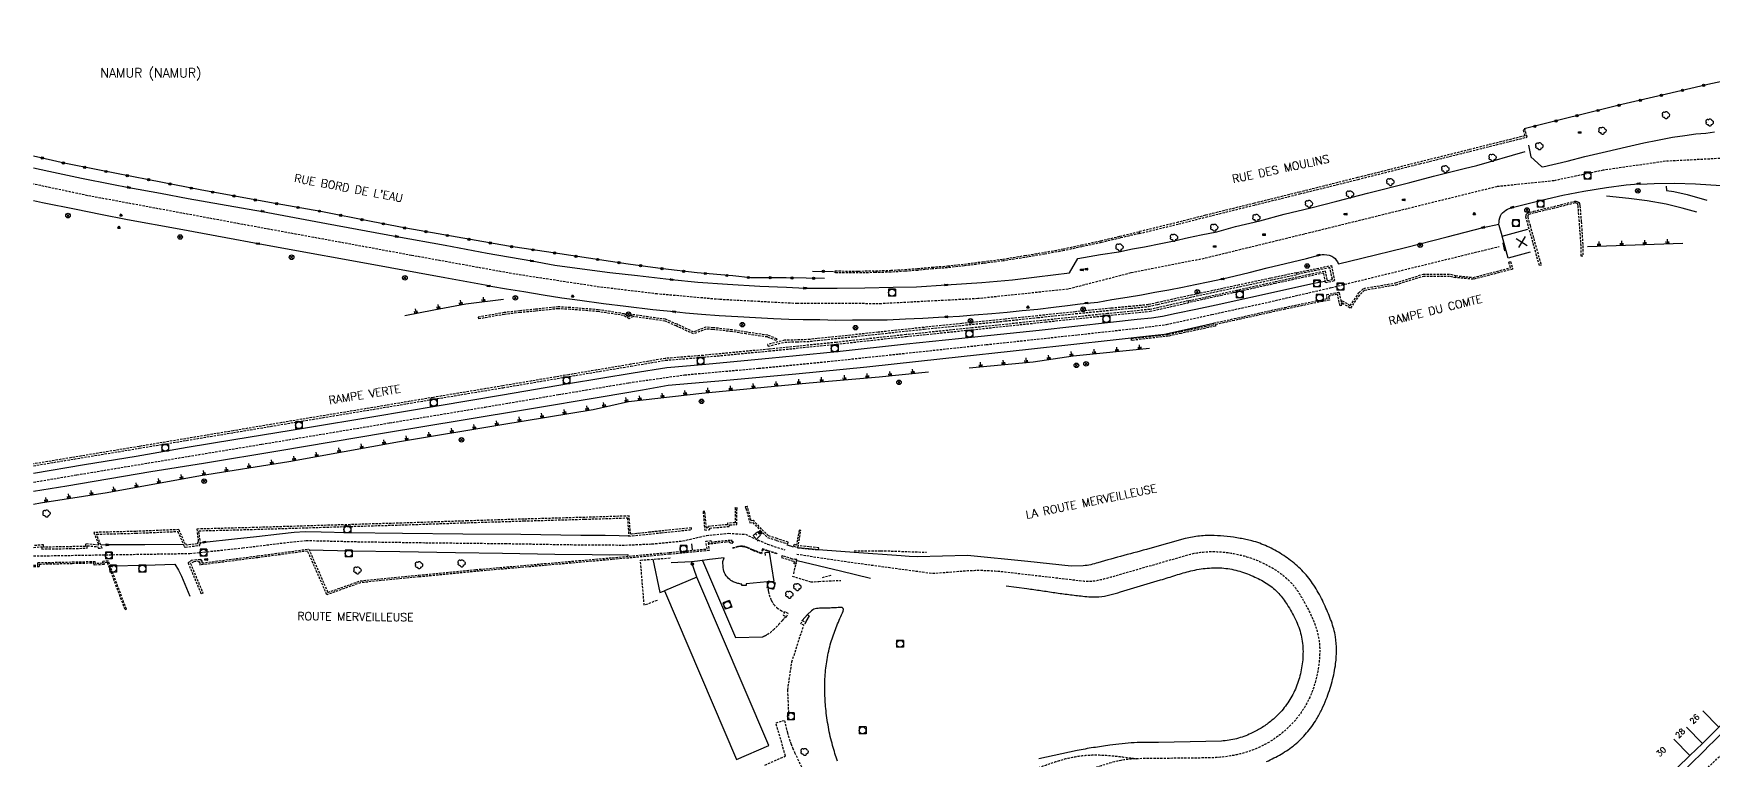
# Model space of a CAD drawing. Header units: millimetres. Extents: x 185000 to 186002, y 127000 to 128000.
# Drawn here: x 185000 to 185367.4, y 127837.2 to 127996.3 of the extents above; entities that cross this region are included whole.
import ezdxf
from ezdxf.enums import TextEntityAlignment as Align

# ---------------------------------------------------------------- set-up
doc = ezdxf.new("R2010")
doc.units = ezdxf.units.MM
doc.linetypes.add('DASHED', pattern=[0.75, 0.5, -0.25])
doc.layers.get('0').update_dxf_attribs({"linetype": 'CONTINUOUS'})
for name, color, linetype in [('W0001', 6, 'DASHED'), ('W0008', 7, 'CONTINUOUS'), ('W0100', 7, 'CONTINUOUS'), ('W0105', 7, 'CONTINUOUS'), ('W0112', 1, 'DASHED'), ('W0211', 2, 'CONTINUOUS'), ('W0300', 7, 'CONTINUOUS'), ('W0322', 7, 'CONTINUOUS'), ('W0400', 7, 'CONTINUOUS'), ('W0420', 7, 'CONTINUOUS'), ('W0469', 7, 'CONTINUOUS'), ('W0851', 7, 'CONTINUOUS'), ('W0980', 7, 'CONTINUOUS'), ('W0984', 7, 'CONTINUOUS'), ('W0989', 7, 'CONTINUOUS'), ('W0991', 7, 'CONTINUOUS'), ('W1102', 7, 'CONTINUOUS')]:
    doc.layers.add(name, color=color, linetype=linetype)
doc.styles.get("Standard").update_dxf_attribs({"font": 'romans.shx', "width": 0.85})

# ---------------------------------------------------------------- blocks, each defined once
blk = doc.blocks.new('t322o')
at = {"color": 0, "linetype": 'Continuous'}
for radius in [0.25, 0.15]:
    blk.add_circle((0, 0), radius, dxfattribs=at)
blk = doc.blocks.new('T300')
for p, q in [((-0.8, 0.51), (-0.86, 0.34)), ((-0.86, 0.34), (-0.86, 0.17)), ((-0.86, 0.17), (-0.74, 0.06)), ((-0.69, 0.63), (-0.8, 0.51)), ((-0.8, -0.06), (-0.74, 0.06)), ((-0.74, 0.06), (-0.69, 0.11)), ((-0.57, 0.69), (-0.69, 0.63)), ((-0.46, 0.69), (-0.57, 0.69)), ((-0.29, 0.63), (-0.46, 0.69)), ((-0.29, 0.63), (-0.17, 0.74)), ((-0.23, 0.57), (-0.29, 0.63)), ((-0.17, 0.74), (-0.06, 0.8)), ((-0.06, 0.8), (0.06, 0.8)), ((0.06, 0.8), (0.23, 0.74)), ((0.23, 0.74), (0.34, 0.63)), ((0.34, 0.63), (0.4, 0.51)), ((0.46, 0.46), (0.34, 0.46)), ((0.4, 0.51), (0.4, 0.46)), ((0.57, 0.4), (0.46, 0.46)), ((0.57, 0.4), (0.69, 0.29)), ((0.69, 0.29), (0.74, 0.17)), ((0.74, 0.06), (0.69, -0.17)), ((0.74, 0.17), (0.74, 0.06)), ((-0.8, -0.17), (-0.8, -0.06)), ((-0.8, -0.23), (-0.8, -0.17)), ((-0.74, -0.34), (-0.8, -0.23)), ((-0.69, -0.4), (-0.74, -0.34)), ((-0.51, -0.46), (-0.69, -0.4)), ((-0.4, -0.46), (-0.51, -0.46)), ((-0.4, -0.46), (-0.34, -0.46)), ((-0.34, -0.46), (-0.34, -0.4)), ((-0.34, -0.51), (-0.34, -0.46)), ((-0.29, -0.63), (-0.34, -0.51)), ((-0.17, -0.74), (-0.29, -0.63)), ((-0.06, -0.8), (-0.17, -0.74)), ((0.06, -0.8), (-0.06, -0.8)), ((0.17, -0.74), (0.06, -0.8)), ((0.23, -0.69), (0.17, -0.74)), ((0.29, -0.46), (0.23, -0.46)), ((0.29, -0.63), (0.23, -0.69)), ((0.46, -0.4), (0.29, -0.46)), ((0.34, -0.51), (0.29, -0.63)), ((0.34, -0.51), (0.34, -0.46)), ((0.57, -0.34), (0.46, -0.4)), ((0.63, -0.29), (0.57, -0.34)), ((0.69, -0.17), (0.63, -0.29))]:
    blk.add_line(p, q)
blk = doc.blocks.new('T420')
for p, q in [((0.75, 0.75), (-0.75, 0.75)), ((-0.75, 0.75), (-0.75, -0.75)), ((0.75, 0.75), (0.75, -0.75)), ((0.75, -0.75), (-0.75, -0.75))]:
    blk.add_line(p, q)
blk.add_ellipse((0, 0), major_axis=(-0.53, 0.53), ratio=1, start_param=3.926991, end_param=10.210176)
blk = doc.blocks.new('T400')
for p, q in [((-0.15, 0.3), (0.15, 0.3)), ((-0.15, -0.25), (-0.15, 0.3)), ((-0.15, 0.15), (0.15, 0.15)), ((-0.15, 0), (0.15, 0)), ((0.15, 0.3), (0.15, -0.25)), ((-0.15, -0.15), (0.15, -0.15)), ((-0.15, -0.25), (-0.15, -0.3)), ((-0.15, -0.3), (0.15, -0.3)), ((0.15, -0.3), (0.15, -0.25))]:
    blk.add_line(p, q)
blk = doc.blocks.new('T851')
for p, q in [((-0.25, -0.15), (0, 0.32)), ((0, 0.32), (0.25, -0.15)), ((-0.25, -0.15), (0.25, -0.15))]:
    blk.add_line(p, q)
for major_axis in [(-0.106, 0.106), (-0.0354, 0.0354), (-0.0236, 0.0236)]:
    blk.add_ellipse((0, 0), major_axis=major_axis, ratio=1, start_param=3.926991, end_param=10.210176)
blk = doc.blocks.new('t991o')
at = {"color": 0, "linetype": 'Continuous'}
for p, q in [((-1, 1), (1, -1)), ((-1, -1), (1, 1))]:
    blk.add_line(p, q, dxfattribs=at)
blk = doc.blocks.new('t211o')
at = {"color": 0, "linetype": 'Continuous'}
for p, q in [((-0.29, 0.5), (-0.29, 0)), ((0, 1), (0, 0)), ((0.29, 0.5), (0.29, 0))]:
    blk.add_line(p, q, dxfattribs=at)
blk = doc.blocks.new('T469')
at = {"color": 0, "linetype": 'Continuous', "flags": 128}
for points in [[(-0.35, 0.35), (0.35, -0.35)], [(-0.35, -0.35), (0.35, 0.35)]]:
    blk.add_lwpolyline(points, dxfattribs=at)
at = {"color": 0, "linetype": 'Continuous'}
blk.add_circle((0, 0), 0.5, dxfattribs=at)

msp = doc.modelspace()

# ---------------------------------------------------------------- linework, layer by layer
at = {"layer": 'W0001'}
for points in [[(185412.37, 127958.19), (185408.83, 127959.53), (185402.86, 127961.37), (185385.1, 127967.98), (185369.63, 127968.98), (185356.98, 127968.33), (185343.33, 127966.37), (185332.57, 127964.07), (185320.08, 127962.77), (185277.92, 127952.38), (185256.02, 127947.04), (185240.01, 127943.89), (185226.28, 127940.35), (185206.54, 127938.27), (185185.49, 127937.17), (185167.06, 127937.18), (185150.09, 127938.08), (185136.42, 127939.3), (185123.77, 127940.81), (185105.29, 127943.63), (185082.66, 127947.73), (185044.95, 127954.66), (185011.84, 127960.8), (185000, 127963.34)], [(185000, 127898.11), (185009.47, 127899.71), (185027.17, 127902.66), (185049.91, 127906.42), (185077.84, 127911.08), (185098.77, 127914.55), (185114.83, 127917.28), (185130.22, 127919.87), (185142.36, 127921.59), (185158.64, 127923.04), (185173.71, 127924.51), (185189.27, 127926.17), (185208.37, 127928.21), (185228.39, 127930.37), (185242.39, 127931.91), (185247.83, 127932.63), (185257.65, 127934.78), (185270.21, 127937.53), (185283.89, 127940.7), (185320.55, 127949.67)], [(185000, 127881.96), (185015.03, 127882.21), (185034.2, 127882.51), (185045.73, 127883.72), (185053.14, 127884.65), (185059.62, 127885.36), (185070.85, 127885.09), (185085.7, 127884.87), (185103.15, 127884.68), (185117.53, 127884.44), (185129.44, 127884.35), (185135.25, 127884.6), (185142.01, 127885.26), (185147.18, 127886.45), (185152.03, 127886.92), (185155.69, 127886.71), (185160.56, 127884.52), (185164.35, 127883.31)]]:
    msp.add_lwpolyline(points, dxfattribs=at)
msp.add_lwpolyline([(185149.1, 127586.14, -0.01401), (185188.88, 127636.06, 0.016219), (185207.66, 127659.5, -0.003598), (185214.84, 127668.93, -0.000146), (185244.54, 127705.46, 0.000133), (185271.89, 127739.01, -0.020808), (185290.25, 127760.92, -0.00094), (185309.37, 127779.86, -0.001248), (185356.09, 127825.68, 0.003714), (185389.67, 127858.94, 0.028409), (185407.02, 127878.2, 0.077858), (185442.68, 127946.65)], format="xyb", dxfattribs=at)
at = {"layer": 'W0001', "flags": 128}
for points in [[(185196.63, 127878.17), (185204.04, 127878.73, -0.0292), (185208.58, 127878.79, -0.0187), (185213.1, 127878.42), (185229.56, 127876.5, 0.0803), (185233.22, 127876.74, 0.019), (185236.82, 127877.7), (185245.34, 127880.15), (185252.53, 127882.22, -0.0597), (185256.93, 127882.9, -0.0457), (185261.41, 127882.66, -0.0428), (185265.88, 127881.63, -0.0453), (185270.1, 127879.83, -0.0401), (185273.02, 127877.96, -0.0535), (185275.51, 127875.6, -0.0371), (185277.04, 127873.46, -0.0171), (185278.35, 127871.14, -0.0226), (185279.93, 127867.86, -0.0489), (185281.01, 127864.43, -0.0488), (185281.33, 127861.21, -0.0353), (185281.09, 127857.94, -0.0487), (185279.94, 127853.06, -0.0568), (185277.8, 127848.54, -0.0384), (185275.86, 127845.91, -0.0365), (185273.53, 127843.58, -0.0358), (185270.88, 127841.61, -0.0364), (185267.99, 127840.04, -0.0584), (185262.49, 127838.33, -0.0448), (185256.76, 127837.77), (185241.14, 127837.6, 0.068), (185235.34, 127836.61, 0.0015), (185229.62, 127834.81, 0.0002), (185224.98, 127833.52, 0.0514), (185220.56, 127831.78), (185208.59, 127825.34), (185197.04, 127819.65), (185176.96, 127810.44, 0.0324), (185173.87, 127808.81, 0.0573), (185171.14, 127806.66, 0.0345), (185169.75, 127805.03, 0.0156), (185168.52, 127803.25, 0.0129), (185167.44, 127801.54, 0.027), (185166.52, 127799.76, 0.026), (185165.67, 127797.49, -0.004), (185164.91, 127795.18), (185160.6, 127782.72, -0.0049), (185159.34, 127779.15, -0.0145), (185157.94, 127775.63, -0.0242), (185156.21, 127772.11, -0.0336), (185154.09, 127768.82, -0.075503), (185147.11, 127762)], [(185219.73, 127835.63, -0.0125), (185224.16, 127837.14, -0.0389), (185228.65, 127838.18, -0.0309), (185231.73, 127838.42, -0.0217), (185234.84, 127838.33, -0.0127), (185237.99, 127838.02, -0.0042), (185241.14, 127837.6), (185241.14, 127837.6)]]:
    msp.add_lwpolyline(points, format="xyb", dxfattribs=at)
msp.add_lwpolyline([(185166.92, 127882.37), (185177.97, 127880.7), (185187.31, 127879.43), (185196.63, 127878.17), (185196.63, 127878.17)], dxfattribs=at)
at = {"layer": 'W0008'}
for points in [[(185326.96, 127971.82), (185327.47, 127969.28), (185329.86, 127967.18), (185330.1, 127967.12), (185335.46, 127968.39), (185339.32, 127969.34), (185344.06, 127970.49), (185348.44, 127971.49), (185352.21, 127972.37), (185355.19, 127972.96), (185358.51, 127973.6), (185361.18, 127974), (185363.63, 127974.35), (185365.75, 127974.51), (185367.69, 127974.75)], [(185000, 127966.89), (185003.34, 127966.15), (185010.46, 127964.62), (185017.09, 127963.31), (185020.82, 127962.6), (185027.79, 127961.34), (185033.83, 127960.22), (185040.87, 127958.95), (185050.07, 127957.36), (185064.04, 127954.72), (185079.43, 127951.86), (185090.01, 127949.97), (185099.18, 127948.25), (185108.99, 127946.51), (185113.98, 127945.63), (185119.98, 127944.8), (185126.01, 127943.96), (185132.11, 127943.3), (185139.54, 127942.43), (185145.3, 127941.9), (185151.79, 127941.44), (185158.84, 127940.97), (185164.66, 127940.76), (185168.73, 127940.58), (185175.79, 127940.56), (185181.85, 127940.61), (185188.03, 127940.75), (185193.11, 127940.84), (185199.59, 127941.26), (185207.44, 127941.83), (185214.1, 127942.38), (185219.47, 127943.02), (185226.57, 127943.93), (185228.41, 127947.09), (185233.39, 127947.94), (185237.38, 127948.53), (185240.35, 127949.14), (185243.03, 127949.62), (185246.54, 127950.32), (185249.48, 127950.91), (185252.64, 127951.62), (185255.39, 127952.22), (185258.8, 127952.91), (185262.93, 127954.03), (185268.23, 127955.29), (185273.54, 127956.72), (185279.38, 127958.14), (185285.05, 127959.59), (185291.77, 127961.32), (185301.04, 127963.68), (185306.25, 127965.05), (185312.95, 127966.74), (185315.68, 127967.41), (185326.3, 127970.47)], [(185321.2, 127952.04), (185320.59, 127954.26), (185320.53, 127954.57), (185320.57, 127954.97), (185320.59, 127955.46), (185320.7, 127955.96), (185320.84, 127956.37), (185321.1, 127956.82), (185321.33, 127957.08), (185321.65, 127957.37), (185322.02, 127957.66), (185322.39, 127957.84), (185322.73, 127958), (185323.43, 127958.24), (185329.86, 127959.79), (185334.52, 127960.9), (185339.07, 127961.8), (185344.03, 127962.61), (185348.37, 127963.15), (185351.11, 127963.43), (185351.42, 127963.33), (185354.46, 127963.48), (185358.92, 127963.52), (185363.5, 127963.4), (185369.15, 127963.01)], [(185357.1, 127962.85), (185357.2, 127961.94), (185358.78, 127961.69), (185361.69, 127961.03), (185366.02, 127959.79)], [(185100.02, 127940.99), (185099.56, 127941.06), (185089.99, 127942.84), (185072, 127946.11), (185055.93, 127949.04), (185049.09, 127950.29), (185042.03, 127951.61), (185031.87, 127953.47), (185020.57, 127955.55), (185014.63, 127956.66), (185009.33, 127957.76), (185001.96, 127959.26), (185000, 127959.68)], [(185363.81, 127957.16), (185360.58, 127958.1), (185357.14, 127958.94), (185352.92, 127959.7), (185348.93, 127960.15), (185344.06, 127960.67)], [(185100.02, 127940.99), (185103.42, 127940.4), (185107.21, 127939.8), (185111.43, 127939.11), (185115.53, 127938.45), (185119.51, 127937.91), (185124.63, 127937.24), (185129.55, 127936.61), (185135.42, 127935.9), (185140.12, 127935.43), (185142.61, 127935.18), (185146.09, 127934.88), (185149.96, 127934.6), (185154.07, 127934.33), (185157.89, 127934.12), (185161.86, 127933.91), (185165.18, 127933.77), (185168.37, 127933.68), (185171.99, 127933.68), (185175.49, 127933.54), (185179.15, 127933.6), (185182.78, 127933.63), (185186.74, 127933.66), (185190.7, 127933.88), (185194.48, 127934), (185197.97, 127934.22), (185199.67, 127934.27), (185202.51, 127934.45), (185205.77, 127934.72), (185209.59, 127935.01), (185212.94, 127935.3), (185216.25, 127935.68), (185219.66, 127935.98), (185223.12, 127936.41), (185226.14, 127936.79), (185228.95, 127937.13), (185230.35, 127937.3), (185232.8, 127937.52), (185235.88, 127938.12), (185239.18, 127938.62), (185242.36, 127939.14), (185245.29, 127939.69), (185248.33, 127940.21), (185251.28, 127940.76), (185254.11, 127941.33), (185256.96, 127941.92), (185260.08, 127942.57), (185262.85, 127943.27), (185265.9, 127944), (185269.8, 127944.99), (185273.85, 127945.98), (185278.42, 127947.08), (185281.12, 127947.77), (185281.84, 127947.94), (185282.27, 127947.93), (185282.86, 127947.89), (185283.37, 127947.79), (185283.95, 127947.58), (185284.41, 127947.3), (185284.71, 127947.02), (185284.96, 127946.71), (185285.2, 127946.32), (185285.28, 127946.12), (185285.43, 127945.88), (185290.51, 127947.11), (185300.09, 127949.44), (185309.23, 127951.79), (185317.1, 127953.85), (185320.53, 127954.59)], [(185000, 127900.11), (185011.1, 127901.98), (185022.4, 127903.83), (185033.59, 127905.75), (185043.83, 127907.43), (185059.47, 127910.03), (185074.4, 127912.48), (185088.31, 127914.79), (185102.55, 127917.2), (185117.02, 127919.7), (185131.18, 127922.05), (185138.5, 127923.23), (185146.26, 127923.88), (185160.8, 127925.21), (185175.78, 127926.7), (185190.96, 127928.39), (185205.18, 127929.86), (185219.94, 127931.37), (185235.57, 127933.11), (185241.4, 127933.78), (185244.5, 127934.09), (185246.9, 127934.45), (185249.96, 127935.08), (185254.2, 127935.97), (185258.7, 127936.95), (185273.22, 127940.15), (185280.05, 127941.65), (185282.47, 127942.12)], [(185000, 127896.11), (185007.25, 127897.34), (185025.61, 127900.42), (185037.19, 127902.28), (185053.83, 127905.06), (185076.74, 127908.94), (185093.97, 127911.74), (185108.47, 127914.17), (185124.15, 127916.82), (185133.19, 127918.35), (185138.79, 127919.32), (185151.6, 127920.41), (185166.73, 127921.83), (185182.27, 127923.37), (185198.85, 127925.2), (185217.65, 127927.24), (185236.14, 127929.27), (185244.58, 127930.18), (185247.35, 127930.51), (185251.68, 127931.42), (185258.12, 127932.89)], [(185032.7, 127884.5), (185024.3, 127884.37), (185016.11, 127884.43), (185014.76, 127884.35)], [(185036.51, 127884.84), (185037.33, 127884.98), (185043.95, 127885.68), (185048.76, 127886.19), (185053.77, 127886.84), (185057, 127887.14), (185059.42, 127887.31), (185062.87, 127887.23), (185068.65, 127887.12), (185080.71, 127886.96), (185093.92, 127886.8), (185106.55, 127886.75), (185119.68, 127886.51), (185125.06, 127886.53), (185128.11, 127886.47), (185130.11, 127886.38)], [(185060.28, 127883.29), (185069.51, 127883.12), (185080.08, 127882.92), (185092.29, 127882.73), (185102.56, 127882.61), (185113.98, 127882.35), (185122.15, 127882.31), (185125.89, 127882.21), (185129.95, 127882.28), (185129.96, 127882.01)], [(185135.45, 127881.25), (185136.95, 127873.95), (185137.98, 127874.34), (185137.98, 127874.34)], [(185146.29, 127880.97), (185153.54, 127864.1), (185159.45, 127864.27), (185159.45, 127864.27)], [(185183.08, 127877.01), (185176.48, 127878.67), (185167.01, 127880.89), (185166.95, 127881.16), (185166.67, 127881.18), (185166.67, 127881.18)], [(185016.75, 127879.81), (185024.41, 127879.97), (185030.92, 127880.14), (185031.69, 127878.83), (185032.33, 127877.51), (185034.15, 127873.17)], [(185169.27, 127869.16), (185169.68, 127868.89), (185168.91, 127867.62), (185168.9, 127867.53), (185168.9, 127867.53)]]:
    msp.add_lwpolyline(points, dxfattribs=at)
for points in [[(185145.78, 127588.53, -0.000537), (185186.4, 127638.13, 0.016237), (185205.08, 127661.44, -0.00361), (185212.31, 127670.94, -0.000147), (185242.03, 127707.5, 0.000133), (185269.35, 127741.01, -0.020833), (185287.91, 127763.15, -0.000943), (185307.1, 127782.16, -0.001248), (185353.83, 127827.99, 0.003715), (185387.39, 127861.23, 0.028258), (185404.41, 127880.11, 0.031147), (185418.64, 127904.8, 0.031727), (185424.24, 127921.66, 0.225309), (185420.02, 127946.16, 0.102261), (185411.21, 127953.9, 0.095289)], [(185269.7, 127836.98, 0.0247), (185272.89, 127838.62, 0.0388), (185275.84, 127840.65, 0.0446), (185278.46, 127843.23, 0.0415), (185280.62, 127846.22, 0.0241), (185281.77, 127848.38, 0.0176), (185282.74, 127850.63, 0.0272), (185284.02, 127854.46, 0.0351), (185284.81, 127858.41, 0.0318), (185285, 127861.34, 0.04), (185284.77, 127864.26, 0.0439), (185283.87, 127867.67, 0.0237), (185282.51, 127870.97, 0.0232), (185280.78, 127874.35, 0.0405), (185278.66, 127877.45, 0.0437), (185276.06, 127880.09, 0.0353), (185273.05, 127882.31, 0.0345), (185269.86, 127884.05, 0.0424), (185266.47, 127885.28, 0.014), (185265.19, 127885.58, 0.0082), (185263.9, 127885.82, 0.0149), (185261.08, 127886.23, 0.0215), (185258.23, 127886.43, 0.0318), (185255.05, 127886.32, 0.0418), (185251.93, 127885.75), (185244.15, 127883.6, -0.0015), (185238.49, 127882.07, 0.0058), (185232.82, 127880.49, -0.0147), (185231.23, 127880.05, -0.0505), (185229.61, 127879.83), (185226.94, 127879.76), (185217.49, 127880.75), (185204.28, 127882.08), (185193.33, 127881.81), (185191.55, 127881.86), (185189.74, 127881.98), (185179.46, 127882.73), (185172.65, 127883.22), (185171.67, 127883.3), (185167.22, 127883.76), (185167.22, 127883.76)], [(185212.71, 127875.45), (185217.29, 127874.84, -0.0036), (185220.34, 127874.4, 0.0003), (185223.38, 127873.95, 0.0041), (185226.43, 127873.52, 0.008), (185229.5, 127873.17, 0.0135), (185231.27, 127873.03, 0.0295), (185233.04, 127873.05, 0.0389), (185235.42, 127873.44, 0.0153), (185237.75, 127874.08), (185246.53, 127876.71, 0.0037), (185249.82, 127877.75, -0.0183), (185253.14, 127878.69, -0.0353), (185256.73, 127879.29, -0.0467), (185260.35, 127879.3, -0.0471), (185263.82, 127878.62, -0.0381), (185267.15, 127877.36, -0.0389), (185269.95, 127875.8, -0.0585), (185272.36, 127873.76, -0.0273), (185273.33, 127872.58, -0.0156), (185274.19, 127871.31, -0.0329), (185276.02, 127868.07, -0.0527), (185277.26, 127864.61, -0.0551), (185277.67, 127861.06, -0.0451), (185277.37, 127857.47, -0.0425), (185276.49, 127854.07, -0.0473), (185275.03, 127850.9, -0.0468), (185273.02, 127848.11, -0.0441), (185270.54, 127845.73, -0.0315), (185268.5, 127844.29, -0.0307), (185266.29, 127843.11, -0.0438), (185263.13, 127841.98, -0.0531), (185259.82, 127841.47), (185256.39, 127841.33), (185246.04, 127841.15, -0.0045), (185243.4, 127841.14, 0.0118), (185240.76, 127841.09, 0.0156), (185238.08, 127840.87, 0.0061), (185235.4, 127840.54, 0.0058), (185231.81, 127840.02, 0.0138), (185228.25, 127839.37), (185219.88, 127837.56), (185219.88, 127837.56)], [(185176.75, 127870.72, -0.0015), (185175.98, 127870.66, -0.0047), (185175.22, 127870.61, -0.0079), (185173.91, 127870.57, -0.0013), (185172.57, 127870.55, 0.0401), (185171.28, 127870.46, 0.1395), (185170.18, 127869.97), (185169.27, 127869.16), (185168.12, 127867.84), (185168.12, 127867.84)], [(185175.85, 127837.06, -0.0171), (185174.78, 127840.47, -0.0224), (185173.86, 127844.48, -0.0204), (185173.29, 127848.56, -0.0195), (185173.07, 127852.28, -0.0233), (185173.16, 127856.01, -0.0267), (185173.64, 127859.77, -0.0298), (185174.53, 127863.45, -0.0217), (185175.71, 127866.71, -0.0072), (185177.08, 127869.91, 0.0322), (185177.14, 127870.17, 0.1292), (185177.11, 127870.41, 0.1216), (185176.97, 127870.58, 0.0308), (185176.75, 127870.72), (185176.75, 127870.72)]]:
    msp.add_lwpolyline(points, format="xyb", dxfattribs=at)
at = {"layer": 'W0100'}
for p, q in [((185327.37, 127948.41), (185322.54, 127947.14)), ((185159.26, 127887.06), (185158.91, 127887.45)), ((185159.06, 127886.86), (185159.26, 127887.06))]:
    msp.add_line(p, q, dxfattribs=at)
for points in [[(185322.54, 127947.14), (185321.27, 127951.95), (185326.85, 127953.45)], [(185159.06, 127886.86), (185158.71, 127887.25), (185158.91, 127887.45)], [(185160.81, 127840.46), (185145.07, 127877.35), (185137.98, 127874.34), (185153.72, 127837.46), (185160.81, 127840.46), (185160.81, 127840.46)], [(185373.23, 127874.66), (185376.6, 127878.36), (185389.91, 127866.23), (185381.81, 127857.5), (185378.14, 127853.85), (185375.17, 127850.97), (185368.63, 127844.52), (185365.03, 127840.94), (185362.29, 127838.29), (185356.75, 127832.87), (185351.93, 127828.09), (185347.39, 127823.69), (185342.76, 127819.09), (185338.91, 127815.34), (185334.97, 127811.46), (185331.45, 127807.87), (185327.08, 127803.73), (185322.76, 127799.47), (185318.37, 127795.16), (185307, 127784), (185304.25, 127781.29), (185300.74, 127784.84)]]:
    msp.add_lwpolyline(points, dxfattribs=at)
msp.add_lwpolyline([(185160.08, 127882.09), (185160.01, 127882.73), (185160.91, 127882.81), (185161.92, 127876.41), (185160.44, 127876.27), (185155.9, 127875.87), (185155.9, 127875.53), (185154.89, 127875.53), (185154.89, 127875.78, -0.0139), (185154.05, 127875.95, -0.043), (185153.25, 127876.21, -0.036), (185152.77, 127876.46, -0.0335), (185152.32, 127876.78, -0.0896), (185151.31, 127877.96, -0.1184), (185150.85, 127879.41), (185150.78, 127880.75), (185151.07, 127881.56), (185147.82, 127881.18), (185145.19, 127880.8), (185143.9, 127880.71), (185139.44, 127880.48), (185139.44, 127880.48)], format="xyb", dxfattribs=at)
at = {"layer": 'W0105'}
for p, q in [((185321.65, 127950.51), (185321.36, 127950.44)), ((185321.36, 127950.44), (185321.77, 127948.74)), ((185322.09, 127948.82), (185321.77, 127948.74)), ((185159.38, 127887.02), (185158.91, 127887.53)), ((185159.03, 127886.71), (185159.38, 127887.02))]:
    msp.add_line(p, q, dxfattribs=at)
for points in [[(185159.03, 127886.71), (185158.6, 127887.25), (185158.91, 127887.53)], [(185164.76, 127884.4), (185165.55, 127884.17), (185166.14, 127883.98)]]:
    msp.add_lwpolyline(points, dxfattribs=at)
at = {"layer": 'W0112'}
for p, q in [((185326.68, 127973.62), (185326.24, 127975.26)), ((185338.9, 127949.83), (185338.88, 127947.59)), ((185180.4, 127943.9), (185175.3, 127943.93)), ((185323.03, 127945.02), (185322.68, 127946.29)), ((185262.27, 127939.51), (185252.72, 127937.41)), ((185244.22, 127935.51), (185252.72, 127937.41)), ((185286.03, 127937.44), (185286.21, 127937.25)), ((185097.26, 127934.22), (185097.33, 127933.83)), ((185164.27, 127929.16), (185160.56, 127928.24)), ((185162.59, 127929.46), (185162.44, 127929.09)), ((185248.27, 127930.07), (185240.17, 127929.13)), ((185153.93, 127892.22), (185153.89, 127892.47)), ((185137.26, 127887.04), (185143.93, 127887.73)), ((185152.84, 127884.82), (185152.83, 127884.7)), ((185162.53, 127885.37), (185164.95, 127884.6)), ((185166.25, 127884.1), (185167.19, 127883.78)), ((185167.19, 127883.78), (185167.83, 127887.55)), ((185169.64, 127883.98), (185167.26, 127884.18)), ((185162.61, 127882.54), (185162.58, 127882.44)), ((185165.95, 127881.3), (185163.76, 127882.03)), ((185165.86, 127880.91), (185166.44, 127880.82)), ((185166.89, 127881.15), (185165.95, 127881.3)), ((185166.27, 127878.05), (185166.95, 127881.16)), ((185166.35, 127880.23), (185166.44, 127880.82)), ((185166.89, 127881.14), (185166.75, 127880.17)), ((185167.2, 127883.79), (185169.6, 127883.58)), ((185167.22, 127883.76), (185171.67, 127883.3)), ((185169.6, 127883.58), (185171.72, 127883.37)), ((185166.75, 127880.17), (185166.35, 127880.23)), ((185174.39, 127877.7), (185172.2, 127877.09)), ((185020.01, 127870.22), (185020.3, 127870.33)), ((185164.26, 127845.91), (185162.35, 127845.41))]:
    msp.add_line(p, q, dxfattribs=at)
for points in [[(185241.89, 127952.52), (185250.49, 127954.62), (185256.41, 127956.12), (185267.13, 127958.77), (185276.99, 127961.2), (185289.72, 127964.37), (185303.19, 127967.76), (185314.13, 127970.48), (185326.69, 127973.61)], [(185326.19, 127973.9), (185314.03, 127970.87), (185303.1, 127968.15), (185289.62, 127964.76), (185276.89, 127961.59), (185267.04, 127959.15), (185256.31, 127956.51), (185250.39, 127955)], [(185326.24, 127975.26), (185325.86, 127975.16), (185326.19, 127973.9)], [(185329.38, 127945.5), (185326.95, 127954.21), (185326.42, 127956.12), (185326.45, 127956.47), (185326.52, 127956.66), (185326.67, 127956.89), (185326.8, 127957.01), (185326.9, 127957.05), (185327.18, 127957.16), (185328.14, 127957.4), (185332.53, 127958.45), (185337.1, 127959.6), (185337.34, 127959.61), (185337.56, 127959.56), (185337.78, 127959.48), (185338.04, 127959.33), (185338.16, 127959.07), (185338.23, 127958.57), (185338.52, 127955.13), (185338.9, 127949.83)], [(185338.88, 127947.59), (185338.48, 127947.59), (185338.5, 127949.82), (185338.13, 127955.1), (185337.84, 127958.52), (185337.78, 127958.95), (185337.73, 127959.04), (185337.61, 127959.11), (185337.44, 127959.18), (185337.3, 127959.21), (185337.16, 127959.21), (185332.62, 127958.06), (185328.24, 127957.02), (185327.3, 127956.78), (185327.05, 127956.68), (185327.02, 127956.67), (185326.98, 127956.63), (185326.88, 127956.48), (185326.85, 127956.39), (185326.82, 127956.16), (185327.33, 127954.32)], [(185250.39, 127955), (185241.8, 127952.91), (185241.89, 127952.52)], [(185327.33, 127954.32), (185329.76, 127945.61), (185329.38, 127945.5)], [(185175.3, 127943.93), (185175.31, 127944.33), (185180.4, 127944.3), (185184.14, 127944.37), (185187.48, 127944.47), (185190.6, 127944.65), (185193.34, 127944.85), (185196.55, 127945.15), (185199.89, 127945.43), (185203.6, 127945.84), (185207.71, 127946.36), (185212.06, 127946.93), (185216.74, 127947.68), (185221.09, 127948.41), (185225.26, 127949.17), (185229.19, 127950.01), (185233.45, 127950.94), (185237.57, 127951.93)], [(185241.89, 127952.53), (185237.66, 127951.54), (185233.54, 127950.55), (185229.27, 127949.62), (185225.34, 127948.77), (185221.16, 127948.01), (185216.8, 127947.28), (185212.12, 127946.54), (185207.76, 127945.96), (185203.64, 127945.45), (185199.93, 127945.03), (185196.58, 127944.76), (185193.37, 127944.45), (185190.63, 127944.25), (185187.5, 127944.07), (185184.14, 127943.97), (185180.4, 127943.9)], [(185237.57, 127951.93), (185241.8, 127952.92), (185241.89, 127952.53)], [(185276.25, 127943.93), (185270.47, 127942.72), (185263.71, 127941.28), (185257.89, 127940.02), (185252.04, 127938.77), (185245.85, 127937.41), (185243.84, 127936.95), (185239.96, 127936.57), (185235.65, 127936.16), (185227.89, 127935.4), (185219.57, 127934.52), (185212.5, 127933.78), (185203.05, 127932.82), (185194.78, 127931.99), (185184.72, 127930.92), (185178.04, 127930.21), (185171.41, 127929.54), (185169.83, 127929.33), (185166.87, 127929.23), (185164.27, 127929.16)], [(185252.72, 127937.41), (185252.63, 127937.8), (185262.19, 127939.9), (185271.57, 127941.99), (185282.5, 127944.35), (185282.91, 127942.31), (185282.94, 127942.32), (185282.98, 127942.21), (185283.95, 127942.44), (185283.92, 127942.5), (185284.09, 127942.55), (185283.56, 127945.05)], [(185276.25, 127943.95), (185283.87, 127945.53), (185284.56, 127942.28), (185284.44, 127942.24), (185284.48, 127942.15), (185282.74, 127941.74), (185282.69, 127941.85), (185282.6, 127941.83), (185282.19, 127943.87), (185271.66, 127941.6), (185262.27, 127939.51)], [(185270.55, 127942.33), (185276.33, 127943.53), (185276.25, 127943.93)], [(185283.56, 127945.05), (185276.33, 127943.56), (185276.25, 127943.95)], [(185286, 127937.61), (185286.23, 127937.82), (185287.99, 127936.76), (185289.91, 127939.53), (185290.94, 127940.52), (185297.92, 127941.71), (185303.93, 127943.62), (185309.94, 127943.6), (185311.07, 127943.26)], [(185286.21, 127937.25), (185286.28, 127937.32), (185288.11, 127936.21), (185290.22, 127939.26), (185291.14, 127940.14), (185298.02, 127941.32), (185304, 127943.21), (185309.88, 127943.2), (185310.95, 127942.87)], [(185314.94, 127942.5), (185311.02, 127942.9), (185311.06, 127943.3)], [(185311.06, 127943.3), (185314.91, 127942.91), (185323.03, 127945.02)], [(185322.68, 127946.29), (185323.07, 127946.39), (185323.52, 127944.73), (185314.94, 127942.5)], [(185160.56, 127928.24), (185160.66, 127927.85), (185164.32, 127928.76), (185166.88, 127928.83), (185169.86, 127928.93), (185171.45, 127929.14), (185178.08, 127929.81), (185184.76, 127930.52), (185194.83, 127931.6), (185203.09, 127932.43), (185212.54, 127933.38), (185219.61, 127934.12), (185227.93, 127935), (185235.69, 127935.76), (185239.99, 127936.17), (185243.9, 127936.55), (185245.93, 127937.02), (185252.12, 127938.38), (185257.97, 127939.63), (185263.79, 127940.89), (185270.55, 127942.33)], [(185240.17, 127929.13), (185240.13, 127929.53), (185248.21, 127930.47), (185250.93, 127931.07), (185258.13, 127932.59), (185258.12, 127932.94), (185262.6, 127933.89), (185273.63, 127936.34), (185282.97, 127938.28), (185282.81, 127939), (185282.9, 127939.03), (185282.86, 127939.16), (185285.34, 127939.69), (185285.4, 127939.58), (185285.57, 127939.6)], [(185285.77, 127936.72), (185285.26, 127939.15), (185285.18, 127939.14), (185285.13, 127939.24), (185283.36, 127938.85), (185283.38, 127938.75), (185283.28, 127938.72), (185283.44, 127937.97), (185273.71, 127935.95), (185262.68, 127933.5), (185258.53, 127932.62), (185258.54, 127932.27), (185251.02, 127930.68), (185248.27, 127930.07)], [(185285.57, 127939.6), (185286.17, 127936.8), (185285.77, 127936.72)], [(185252.72, 127937.41), (185252.63, 127937.8), (185244.16, 127935.91), (185234.93, 127935), (185221.28, 127933.56), (185205.25, 127931.87), (185190.83, 127930.39), (185175.58, 127928.71), (185160.83, 127927.22), (185146.5, 127925.86), (185138.18, 127925.19), (185130.6, 127923.9), (185117.09, 127921.63), (185102.62, 127919.19), (185087.48, 127916.67), (185074.19, 127914.44), (185058.71, 127911.89), (185043.64, 127909.35), (185023.06, 127905.93), (185000, 127902.11)], [(185000, 127901.71), (185023.12, 127905.54), (185043.7, 127908.96), (185058.77, 127911.49), (185074.26, 127914.05), (185087.55, 127916.27), (185102.69, 127918.79), (185117.16, 127921.24), (185130.67, 127923.51), (185138.23, 127924.79), (185146.54, 127925.46), (185160.87, 127926.82), (185175.62, 127928.31), (185190.87, 127929.99), (185205.29, 127931.47), (185221.32, 127933.17), (185234.97, 127934.6), (185244.22, 127935.51)], [(185162.59, 127929.46), (185160.61, 127930.27), (185155.95, 127930.94), (185152.79, 127931.44), (185148.63, 127931.92), (185147.08, 127932.03), (185144.36, 127930.98), (185140.75, 127932.66), (185138.23, 127933.75), (185131.12, 127934.76), (185130.27, 127934.33), (185129.16, 127934.96), (185123.51, 127935.84), (185117.44, 127936.32), (185114.75, 127936.48), (185109.76, 127935.94), (185106.35, 127935.62), (185102.93, 127935.21), (185097.26, 127934.22)], [(185162.44, 127929.09), (185160.5, 127929.88), (185155.89, 127930.54), (185152.74, 127931.05), (185148.59, 127931.52), (185147.14, 127931.62), (185144.35, 127930.55), (185140.58, 127932.3), (185138.12, 127933.36), (185131.19, 127934.35), (185130.25, 127933.88), (185129.03, 127934.58), (185123.47, 127935.44), (185117.41, 127935.92), (185114.76, 127936.07), (185109.8, 127935.54), (185106.39, 127935.22), (185102.98, 127934.82), (185097.33, 127933.83)], [(185146.45, 127891.67), (185146.8, 127887.63), (185147.91, 127887.74), (185147.89, 127888.04), (185152.22, 127888.45), (185152.2, 127888.76), (185153.84, 127888.87), (185153.83, 127892.21), (185153.93, 127892.22)], [(185147.17, 127888.07), (185146.85, 127891.7), (185146.45, 127891.67)], [(185153.89, 127892.47), (185153.5, 127892.41), (185153.47, 127892.58), (185153.43, 127892.58), (185153.44, 127889.24), (185151.77, 127889.13), (185151.79, 127888.81), (185147.46, 127888.41), (185147.48, 127888.1), (185147.17, 127888.07)], [(185156.08, 127892.78), (185156.08, 127892.78), (185155.68, 127892.71)], [(185155.68, 127892.71), (185155.72, 127892.46), (185155.81, 127892.43), (185156.67, 127889.2), (185157.29, 127889.32), (185158.96, 127887.57), (185160.54, 127886.01), (185162.53, 127885.37)], [(185164.95, 127884.6), (185165.07, 127884.98), (185162.65, 127885.75), (185160.75, 127886.37), (185159.25, 127887.85), (185157.43, 127889.75), (185156.96, 127889.66), (185156.14, 127892.77), (185156.08, 127892.78)], [(185000, 127883.82), (185001.8, 127883.98), (185001.79, 127883.48), (185011.75, 127883.66), (185011.74, 127884.19), (185014.08, 127883.98), (185014.15, 127883.67), (185014.99, 127883.66), (185013.76, 127886.73), (185022.39, 127886.94), (185031.53, 127887.33), (185033.01, 127883.92), (185033.15, 127883.98), (185033.18, 127883.9), (185036.34, 127884.28), (185036.29, 127884.56), (185036.49, 127884.59), (185036.16, 127887.47), (185048.24, 127887.78), (185063.33, 127888.25), (185080.55, 127888.76), (185094.89, 127889.24), (185107.24, 127889.63), (185120.61, 127890.01), (185129.89, 127890.29), (185130.2, 127886.28), (185137.26, 127887.04)], [(185143.93, 127887.73), (185143.88, 127888.12), (185137.22, 127887.43), (185130.57, 127886.72), (185130.26, 127890.71), (185120.6, 127890.41), (185107.23, 127890.03), (185094.88, 127889.64), (185080.54, 127889.16), (185063.32, 127888.65), (185048.23, 127888.18), (185035.71, 127887.86), (185036.05, 127884.93), (185035.82, 127884.89), (185035.87, 127884.63), (185033.44, 127884.34), (185033.38, 127884.51), (185033.22, 127884.45), (185031.79, 127887.74), (185022.37, 127887.34), (185013.17, 127887.11), (185014.28, 127884.36)], [(185143.93, 127887.73), (185143.88, 127888.13), (185130.57, 127886.72), (185130.26, 127890.71), (185120.6, 127890.41), (185107.23, 127890.03), (185094.88, 127889.64), (185080.54, 127889.16), (185063.32, 127888.65), (185048.23, 127888.18), (185035.71, 127887.86), (185036.05, 127884.93), (185035.82, 127884.89), (185035.87, 127884.63), (185033.44, 127884.34), (185033.38, 127884.51), (185033.22, 127884.45), (185031.79, 127887.74), (185022.37, 127887.34), (185013.17, 127887.11), (185014.1, 127884.81)], [(185014.28, 127884.36), (185011.33, 127884.62), (185011.35, 127884.05), (185002.2, 127883.89), (185002.2, 127884.42), (185000, 127884.22)], [(185036.67, 127873.7), (185033.79, 127880.57), (185034.39, 127880.82), (185034.35, 127880.87), (185034.5, 127880.93), (185034.44, 127881.03), (185036.56, 127881.27), (185036.58, 127880.98), (185036.79, 127881), (185036.83, 127880.43), (185048.99, 127881.98), (185060.19, 127883.48), (185064.37, 127873.99), (185071.43, 127876.51), (185084.26, 127877.78), (185096.71, 127878.98), (185111.71, 127880.28), (185126.55, 127881.59), (185139.09, 127882.73), (185147.32, 127883.49), (185147.08, 127885.23), (185148.15, 127885.33), (185148.2, 127885.02), (185152.64, 127885.47), (185152.67, 127885.2), (185152.79, 127885.18), (185152.96, 127885.13), (185152.93, 127884.81), (185152.84, 127884.82)], [(185152.44, 127884.83), (185152.3, 127884.86), (185152.28, 127885.03), (185147.85, 127884.58), (185147.81, 127884.9), (185147.54, 127884.87), (185147.77, 127883.13), (185139.13, 127882.33), (185126.59, 127881.19), (185111.74, 127879.88), (185096.75, 127878.59), (185084.3, 127877.38), (185071.52, 127876.11), (185064.16, 127873.49), (185059.94, 127883.04), (185049.05, 127881.59), (185036.47, 127879.98), (185036.42, 127880.57), (185036.22, 127880.54), (185036.2, 127880.83), (185035.12, 127880.7), (185035.1, 127880.74), (185035.03, 127880.71), (185035.07, 127880.66), (185034.31, 127880.35)], [(185152.83, 127884.7), (185152.43, 127884.74), (185152.44, 127884.83)], [(185152.96, 127883.81), (185153.66, 127883.97), (185154.16, 127884.12), (185154.65, 127884.18), (185155.08, 127884.17), (185155.64, 127884.07), (185156.11, 127883.89), (185156.9, 127883.52), (185157.46, 127883.29), (185157.77, 127883.15)], [(185152.96, 127883.8), (185152.97, 127883.7), (185153.68, 127883.87), (185154.18, 127884.02), (185154.65, 127884.08), (185155.07, 127884.06), (185155.61, 127883.97), (185156.07, 127883.8), (185156.85, 127883.43), (185157.42, 127883.19), (185157.73, 127883.05)], [(185166.88, 127884.31), (185166.38, 127884.48), (185166.25, 127884.1)], [(185167.83, 127887.55), (185167.44, 127887.62), (185166.88, 127884.31)], [(185000, 127879.95), (185000.95, 127879.96), (185000.95, 127880.5), (185008.47, 127880.65), (185013.45, 127880.77)], [(185000, 127879.64), (185001.26, 127879.65), (185001.26, 127880.19), (185008.47, 127880.34), (185013.19, 127880.46)], [(185020.01, 127870.22), (185016.16, 127880.5), (185015.4, 127880.48), (185015.41, 127880.07), (185013.26, 127879.98), (185013.19, 127880.46)], [(185020.3, 127870.33), (185016.37, 127880.82), (185015.07, 127880.78), (185015.09, 127880.37), (185013.52, 127880.3), (185013.45, 127880.77)], [(185136.37, 127872.23), (185133.57, 127871.17), (185132.74, 127881.05), (185139.36, 127881.55), (185139.36, 127881.55)], [(185162.58, 127882.44), (185160.58, 127883.02), (185159.52, 127883.39), (185159.19, 127882.45), (185157.73, 127883.05)], [(185162.61, 127882.54), (185160.61, 127883.12), (185159.45, 127883.53), (185159.13, 127882.59), (185157.77, 127883.15)], [(185163.76, 127882.03), (185163.63, 127881.65), (185165.86, 127880.91)], [(185171.72, 127883.37), (185171.76, 127883.77), (185169.64, 127883.98)], [(185179.52, 127883.12), (185185.34, 127883.12), (185195.28, 127882.79), (185195.28, 127882.79)], [(185034.31, 127880.35), (185037.04, 127873.85), (185036.67, 127873.7)], [(185165.93, 127877.55), (185170, 127876.29), (185171.78, 127876.4), (185176.54, 127876.63), (185176.54, 127876.63)], [(185165.05, 127869.39), (185164.34, 127869.76), (185163.95, 127869.02), (185164.67, 127868.65), (185165.05, 127869.39), (185165.05, 127869.39)], [(185165.25, 127846.13), (185164.98, 127852.66), (185165.87, 127858.79), (185168.45, 127866.77), (185168.45, 127866.77)], [(185167.82, 127867.1), (185168.12, 127867.84), (185168.9, 127867.53), (185168.56, 127866.8), (185167.82, 127867.1), (185167.82, 127867.1)], [(185159.97, 127836.22), (185164.49, 127838.2), (185162.35, 127845.41), (185162.35, 127845.41)]]:
    msp.add_lwpolyline(points, dxfattribs=at)
for points in [[(185164.19, 127869.65, -0.0141), (185163.37, 127870.09, -0.0432), (185162.61, 127870.61, -0.0555), (185161.92, 127871.35, -0.0448), (185161.39, 127872.21, -0.0649), (185160.74, 127874.16, -0.0209), (185160.42, 127876.23), (185160.42, 127876.23)], [(185159.45, 127864.27, 0.006), (185159.98, 127864.51, 0.0183), (185160.48, 127864.78, 0.0536), (185161.81, 127865.79, 0.0186), (185162.99, 127867, 0.001), (185163.76, 127867.82, 0.0003), (185164.52, 127868.65), (185164.52, 127868.65)], [(185164.26, 127845.91, 0.008), (185164.89, 127843.35, 0.0241), (185165.67, 127840.84, 0.0114), (185166.05, 127839.9, 0.0094), (185166.47, 127838.96), (185175.3, 127820.2), (185173.08, 127819.41), (185176.16, 127812.89), (185176.16, 127812.89)]]:
    msp.add_lwpolyline(points, format="xyb", dxfattribs=at)
at = {"layer": 'W0211'}
for p, q in [((185339.88, 127949.66), (185360.72, 127950.39)), ((185122.39, 127914.04), (185130.11, 127915.76))]:
    msp.add_line(p, q, dxfattribs=at)
for points in [[(185081.2, 127934.61), (185087.54, 127935.82), (185094.55, 127937.12), (185102.79, 127938.16)], [(185204.66, 127923.12), (185218.68, 127924.43), (185227.39, 127925.73), (185244.1, 127927.41)], [(185130.11, 127915.76), (185146.2, 127917.62), (185169.67, 127919.85), (185184.93, 127921.13), (185195.74, 127922.22)], [(185000, 127893.28), (185001.49, 127893.57), (185016.06, 127895.85), (185036.53, 127899.54), (185055.82, 127902.6), (185080.04, 127907), (185102.41, 127910.76), (185122.4, 127914.03)]]:
    msp.add_lwpolyline(points, dxfattribs=at)
at = {"layer": 'W0322'}
for p, q in [((185170.39, 127944.25), (185174.95, 127944.24)), ((185143.91, 127884.61), (185144.04, 127883.27)), ((185145.07, 127877.35), (185143.9, 127880.71))]:
    msp.add_line(p, q, dxfattribs=at)
for points in [[(185438.02, 127996.27), (185418.13, 127993.71), (185404.26, 127991.96), (185394.38, 127990.48), (185384.49, 127988.76), (185376.68, 127987.33), (185366.91, 127985.29), (185357.16, 127983.04), (185347.43, 127980.74), (185326.07, 127975.41)], [(185172.99, 127942.71), (185169.02, 127942.77), (185164.62, 127942.83), (185156.84, 127942.85), (185152.93, 127943.23), (185145.17, 127943.93), (185137.61, 127944.79), (185130.08, 127945.84), (185115.09, 127948.07), (185103.85, 127949.77), (185092.67, 127951.72), (185081.42, 127953.69), (185073.81, 127955.16), (185062.8, 127957.37), (185051.63, 127959.3), (185036.46, 127962.06), (185025.24, 127964.27), (185014.07, 127966.43), (185006.66, 127967.94), (185000, 127969.46)]]:
    msp.add_lwpolyline(points, dxfattribs=at)
at = {"layer": 'W1102'}
for p, q in [((185368.63, 127844.52), (185365.11, 127848.07)), ((185365.03, 127840.94), (185361.53, 127844.51)), ((185362.29, 127838.29), (185358.8, 127841.87))]:
    msp.add_line(p, q, dxfattribs=at)

# ---------------------------------------------------------------- block references
at = {"layer": 'W0211'}
for p, rotation in [((185342.38, 127949.74), 2.011584020942365), ((185347.37, 127949.92), 2.011584020942365), ((185352.37, 127950.1), 2.011584020942365), ((185357.37, 127950.27), 2.011584020942365), ((185083.65, 127935.08), 10.82262584508241), ((185088.57, 127936.01), 10.45585646783836), ((185093.48, 127936.92), 10.45585646783836), ((185098.43, 127937.61), 7.197026864715263), ((185241.93, 127927.19), 5.721530947335868), ((185212.13, 127923.82), 5.356704975673535), ((185217.11, 127924.29), 5.356704975673535), ((185222.07, 127924.94), 8.497915872518723), ((185227.01, 127925.68), 8.497915872518723), ((185231.98, 127926.19), 5.721530947335868), ((185236.96, 127926.69), 5.721530947335868), ((185172.38, 127920.08), 4.791803199451317), ((185177.36, 127920.5), 4.791803199451317), ((185182.35, 127920.91), 4.791803199451317), ((185187.33, 127921.37), 5.755592190550106), ((185192.3, 127921.87), 5.755592190550106), ((185207.15, 127923.35), 5.356704975673535), ((185137.55, 127916.62), 6.613291478039358), ((185142.52, 127917.2), 6.613291478039358), ((185147.49, 127917.74), 5.427722209468627), ((185152.47, 127918.22), 5.427722209468627), ((185157.45, 127918.69), 5.427722209468627), ((185162.42, 127919.16), 5.427722209468627), ((185167.4, 127919.64), 5.427722209468627), ((185116.15, 127913.01), 9.301346533684091), ((185121.08, 127913.82), 9.301346533684091), ((185124.83, 127914.58), 12.54128043756208), ((185129.72, 127915.67), 12.54128043756208), ((185132.59, 127916.04), 6.613291478039358), ((185091.49, 127908.92), 9.536625233753808), ((185096.42, 127909.75), 9.536625233753808), ((185101.35, 127910.58), 9.536625233753808), ((185106.28, 127911.39), 9.301346533684091), ((185111.22, 127912.2), 9.301346533684091), ((185071.78, 127905.5), 10.2816986849196), ((185076.7, 127906.39), 10.2816986849196), ((185081.62, 127907.26), 9.536625233753808), ((185086.55, 127908.09), 9.536625233753808), ((185052.09, 127902.01), 9.024876979562514), ((185057.02, 127902.82), 10.2816986849196), ((185061.94, 127903.72), 10.2816986849196), ((185066.86, 127904.61), 10.2816986849196), ((185027.43, 127897.9), 10.21612091151768), ((185032.35, 127898.79), 10.21612091151768), ((185037.27, 127899.66), 9.024876979562514), ((185042.21, 127900.44), 9.024876979562514), ((185047.15, 127901.23), 9.024876979562514), ((185007.71, 127894.55), 8.888987452840606), ((185012.65, 127895.32), 8.888987452840606), ((185017.59, 127896.13), 10.21612091151768), ((185022.51, 127897.01), 10.21612091151768), ((185002.77, 127893.77), 8.888987452840606)]:
    msp.add_blockref('t211o', p, dxfattribs=dict(at, rotation=rotation))
at = {"layer": 'W0300'}
for p in [(185357.11, 127978.4), (185366.68, 127976.79), (185329.42, 127971.61), (185343.21, 127974.99), (185319.17, 127969.1), (185308.85, 127966.59), (185287.99, 127961.08), (185296.82, 127963.77), (185279.02, 127959), (185258.3, 127953.8), (185267.52, 127955.94), (185237.57, 127949.49), (185249.5, 127951.6), (185002.86, 127891.23), (185084.36, 127879.93), (185093.67, 127880.33), (185070.88, 127878.79), (185165.36, 127873.48), (185167.1, 127875.14), (185168.69, 127839.07)]:
    msp.add_blockref('T300', p, dxfattribs=at)
at = {"layer": 'W0322'}
for p, rotation in [((185360.68, 127983.86), 192.9554608850746), ((185365.31, 127984.92), 192.9554608850746), ((185342.21, 127979.44), 194.018642430307), ((185346.81, 127980.59), 194.018642430307), ((185351.43, 127981.69), 193.3313429393423), ((185356.06, 127982.78), 193.3313429393423), ((185328.38, 127975.98), 194.018642430307), ((185332.99, 127977.13), 194.018642430307), ((185337.6, 127978.29), 194.018642430307), ((185001.89, 127969.03), 167.1157315535618), ((185006.52, 127967.97), 167.1157315535618), ((185011.18, 127967.02), 168.4416811331005), ((185015.83, 127966.09), 169.0896228406374), ((185020.5, 127965.19), 169.0896228406374), ((185025.16, 127964.29), 169.0896228406374), ((185029.82, 127963.37), 168.8520650243225), ((185034.48, 127962.45), 168.8520650243225), ((185039.15, 127961.57), 169.6838660078802), ((185043.83, 127960.72), 169.6838660078802), ((185048.5, 127959.87), 169.6838660078802), ((185053.17, 127959.03), 170.1729590877889), ((185057.85, 127958.22), 170.1729590877889), ((185062.54, 127957.41), 170.1729590877889), ((185067.19, 127956.48), 168.6619168279936), ((185071.85, 127955.55), 168.6619168279936), ((185076.51, 127954.64), 169.1146341785695), ((185081.18, 127953.74), 169.1146341785695), ((185085.85, 127952.91), 170.0250951165378), ((185090.53, 127952.09), 170.0250951165378), ((185095.21, 127951.27), 170.127735861655), ((185099.89, 127950.46), 170.127735861655), ((185104.57, 127949.66), 171.4173740538058), ((185109.27, 127948.95), 171.4173740538058), ((185113.97, 127948.24), 171.4173740538058), ((185118.67, 127947.54), 171.5387990971697), ((185123.36, 127946.84), 171.5387990971697), ((185128.06, 127946.14), 171.5387990971697), ((185132.76, 127945.47), 172.0733108127834), ((185137.47, 127944.82), 172.0733108127834), ((185142.19, 127944.27), 173.457893763186), ((185146.91, 127943.77), 174.8482537241914), ((185151.64, 127943.34), 174.8482537241914), ((185156.37, 127942.9), 174.5492335721688), ((185161.12, 127942.84), 179.7862894170538), ((185165.87, 127942.81), 179.2190382216409), ((185170.62, 127942.74), 179.1926234101747), ((185172.77, 127944.24), 359.874334594297), ((185144.08, 127880.18), 109.2837469940304)]:
    msp.add_blockref('t322o', p, dxfattribs=dict(at, rotation=rotation))
at = {"layer": 'W0400'}
for p, rotation in [((185338.24, 127974.62), 90), ((185020.82, 127962.6), 259.263885497831), ((185351.11, 127963.43), 95.94108295440672), ((185050.07, 127957.36), 260.2382812509564), ((185299.71, 127959.91), 90), ((185323.43, 127958.24), 109.079776763916), ((185287.01, 127956.74), 90), ((185317.1, 127953.85), 104.6393442153931), ((185049.09, 127950.29), 79.61915588425728), ((185079.43, 127951.86), 259.4710388189406), ((185269.2, 127952.27), 90), ((185108.99, 127946.51), 259.9580078122597), ((185258.4, 127949.65), 90), ((185281.12, 127947.77), 104.4400987625122), ((185229.32, 127944.55), 90), ((185230.3, 127944.73), 90), ((185099.56, 127941.06), 80.9574432373194), ((185139.54, 127942.43), 263.3022155758349), ((185168.73, 127940.58), 267.452423095228), ((185199.59, 127941.26), 273.6589224346449), ((185260.08, 127942.57), 101.8596830368042), ((185140.12, 127935.43), 84.30178833007808), ((185230.35, 127937.3), 96.94155693054198), ((185199.67, 127934.27), 91.70964145660395), ((185016.11, 127884.43), 269.5542449951171), ((185037.33, 127884.98), 279.1326513292719), ((185037.78, 127881.17), 90), ((185016.95, 127879.81), 89.76016235351562)]:
    msp.add_blockref('T400', p, dxfattribs=dict(at, rotation=rotation))
at = {"layer": 'W0420'}
for p in [(185339.89, 127965.17), (185329.63, 127959.01), (185324.21, 127954.79), (185187.76, 127939.59), (185263.82, 127939.18), (185280.7, 127941.57), (185281.31, 127938.46), (185285.82, 127940.89), (185234.64, 127933.8), (185175.23, 127927.36), (185204.67, 127930.58), (185145.89, 127924.64), (185116.58, 127920.37), (185087.5, 127915.49), (185058.02, 127910.57), (185028.79, 127905.64), (185068.61, 127887.74), (185142.15, 127883.53), (185016.45, 127882.08), (185037.15, 127882.69), (185068.92, 127882.51), (185017.39, 127879.2), (185023.78, 127879.18), (185189.52, 127862.74), (185165.65, 127846.89), (185181.33, 127843.79)]:
    msp.add_blockref('T420', p, dxfattribs=at)
for p, rotation in [((185161.31, 127875.58), 75.2033), ((185151.75, 127871.24), 18.8662)]:
    msp.add_blockref('T420', p, dxfattribs=dict(at, rotation=rotation))
at = {"layer": 'W0469'}
for p in [(185350.9, 127961.85), (185326.66, 127957.65), (185007.53, 127956.44), (185032.05, 127951.75), (185303.29, 127949.96), (185056.43, 127947.33), (185081.22, 127942.82), (185278.57, 127945.42), (185254.55, 127939.75), (185105.38, 127938.46), (185229.59, 127935.95), (185130.14, 127934.87), (185155.02, 127932.58), (185179.78, 127931.93), (185204.93, 127933.4), (185230.22, 127924), (185228.1, 127923.68), (185189.3, 127919.96), (185146.11, 127915.8), (185093.6, 127907.38), (185037.3, 127898.33)]:
    msp.add_blockref('T469', p, dxfattribs=at)
at = {"layer": 'W0851'}
for p in [(185018.66, 127953.86), (185019.13, 127956.54), (185315.12, 127956.86), (185117.93, 127938.81), (185217.5, 127936.42)]:
    msp.add_blockref('T851', p, dxfattribs=at)
at = {"layer": 'W0991', "rotation": 283.2362785042503}
msp.add_blockref('t991o', (185325.53, 127950.67), dxfattribs=at)

# ---------------------------------------------------------------- texts
at = {"layer": 'W0980'}
msp.add_text('NAMUR (NAMUR)', height=2, dxfattribs=at).set_placement((185025.67, 127987.54), align=Align.MIDDLE)
at = {"layer": 'W0984'}
msp.add_text('EL', height=1.25, rotation=311.9783, dxfattribs=at).set_placement((185158.38, 127886.27), align=Align.MIDDLE)
at = {"layer": 'W0989'}
for s, rotation, p in [('RUE DES MOULINS', 12.0419, (185272.78, 127966.68)), ("RUE BORD DE L'EAU", 349.292, (185068.91, 127962.48)), ('RAMPE DU COMTE', 13.7648, (185306.62, 127935.81)), ('RAMPE VERTE', 9.4074, (185072.4, 127917.3)), ('LA ROUTE MERVEILLEUSE', 11.6416, (185231.36, 127893.89)), ('ROUTE MERVEILLEUSE', 359.3854, (185070.41, 127868.68))]:
    msp.add_text(s, height=1.75, rotation=rotation, dxfattribs=at).set_placement(p, align=Align.MIDDLE)
at = {"layer": 'W0991'}
for s, rotation, p in [('28', 44.084, (185360.17, 127843.19)), ('26', 44.8463, (185363.32, 127846.29)), ('30', 44.3622, (185356.02, 127839.15))]:
    msp.add_text(s, height=1.25, rotation=rotation, dxfattribs=at).set_placement(p, align=Align.MIDDLE)

doc.saveas('drawing.dxf')
